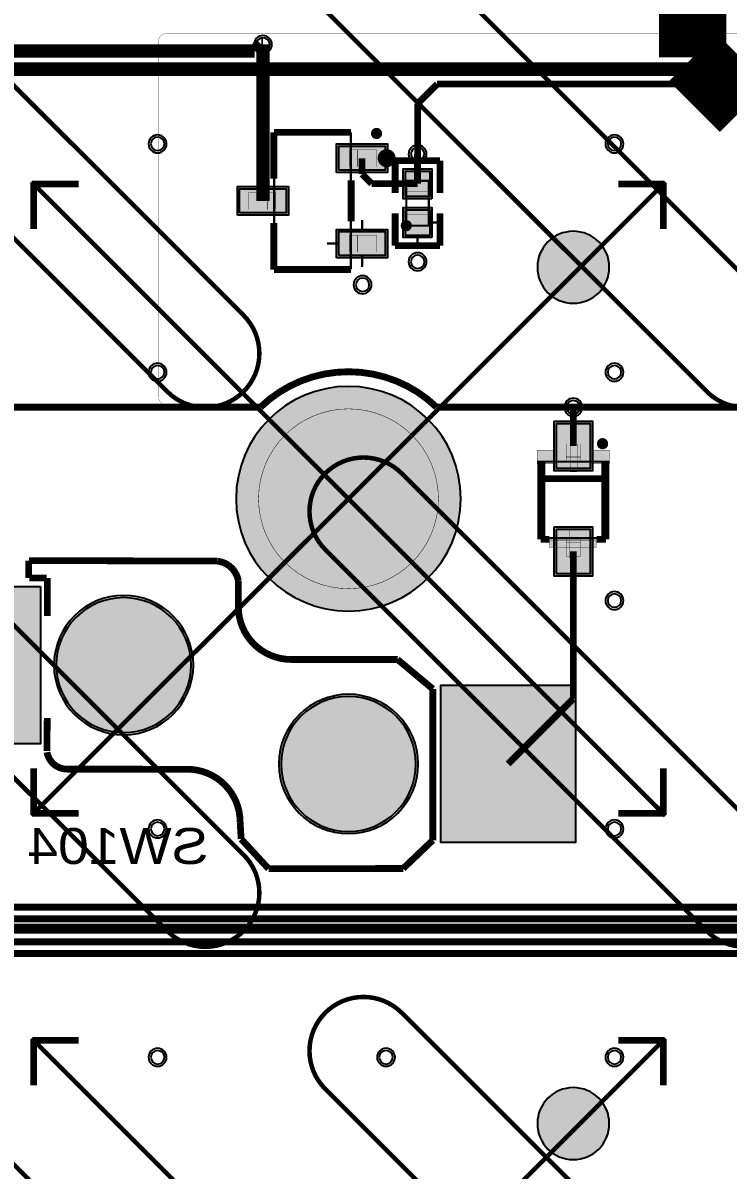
# Model space of a CAD drawing. Header units: millimetres. Extents: x -3 to 238, y -92 to 6.
# Drawn here: x 78.49 to 94.17, y -53.51 to -27.99 of the extents above; entities that cross this region are included whole.
import ezdxf
from ezdxf.enums import TextEntityAlignment as Align

# ---------------------------------------------------------------- set-up
doc = ezdxf.new("R2010")
doc.units = ezdxf.units.MM
doc.header["$MEASUREMENT"] = 0
for name, color, linetype, true_color in [('Bottom-Layer', 7, 'Continuous', 0x0000ff), ('Bottom-Paste-Mask-Layer', 7, 'Continuous', 0x800000), ('Bottom-Silkscreen-Layer', 7, 'Continuous', 0x66cc33), ('Bottom-Solder-Mask-Layer', 7, 'Continuous', 0xaa00ff), ('Component-Marking-Layer', 7, 'Continuous', 0x66ffcc), ('Component-Shape-Layer', 7, 'Continuous', 0x00cccc), ('Document-Layer', 7, 'Continuous', 0xffffff), ('F.Adhes', 7, 'Continuous', 0x9069e9), ('Hole-Layer', 7, 'Continuous', 0x222222), ('Multi-Layer', 7, 'Continuous', 0xc0c0c0), ('Pin-Floating-Layer', 7, 'Continuous', 0xff99ff), ('Pin-Soldering-Layer', 7, 'Continuous', 0xcc9999), ('Top-Layer', 7, 'Continuous', 0xff0000), ('Top-Paste-Mask-Layer', 7, 'Continuous', 0x808080), ('Top-Solder-Mask-Layer', 7, 'Continuous', 0x800080)]:
    doc.layers.add(name, color=color, linetype=linetype, true_color=true_color)
doc.styles.get("Standard").update_dxf_attribs({"font": 'arial.ttf'})

msp = doc.modelspace()

# ---------------------------------------------------------------- hatches: boundary and pattern name
at = {"layer": 'Bottom-Layer'}
for points in [[(85.507, -31.265), (85.507, -30.733), (86.544, -30.733), (86.544, -31.265)], [(87.531, -31.85), (86.991, -31.85), (86.991, -31.284), (87.531, -31.284)], [(83.304, -32.215), (83.304, -31.683), (84.342, -31.683), (84.342, -32.215)], [(87.531, -32.715), (86.991, -32.715), (86.991, -32.15), (87.531, -32.15)], [(85.507, -33.165), (85.507, -32.633), (86.544, -32.633), (86.544, -33.165)], [(89.925, -33.425, 1), (91.525, -33.425, 1)], [(83.225, -38.575, 1), (88.225, -38.575, 1)], [(90.35, -36.902), (91.1, -36.902), (91.1, -37.902), (90.35, -37.902)], [(90.35, -39.248), (91.1, -39.248), (91.1, -40.248), (90.35, -40.248)], [(78.875, -40.525), (78.875, -44.025), (75.875, -44.025), (75.875, -40.525)], [(79.175, -42.275, 1), (82.275, -42.275, 1)], [(90.775, -42.725), (90.775, -46.225), (87.775, -46.225), (87.775, -42.725)], [(84.175, -44.475, 1), (87.275, -44.475, 1)], [(89.925, -52.475, 1), (91.525, -52.475, 1)]]:
    msp.add_hatch(color=256, dxfattribs=at).paths.add_polyline_path(points)
at = {"layer": 'Bottom-Paste-Mask-Layer'}
for points in [[(85.507, -31.265), (85.507, -30.733), (86.544, -30.733), (86.544, -31.265)], [(87.031, -31.865), (87.491, -31.865), (87.531, -31.825), (87.531, -31.324), (87.491, -31.284), (87.031, -31.284), (86.991, -31.324), (86.991, -31.825)], [(87.031, -31.865), (87.491, -31.865), (87.531, -31.825), (87.531, -31.324), (87.491, -31.284), (87.031, -31.284), (86.991, -31.324), (86.991, -31.825)], [(83.304, -32.215), (83.304, -31.683), (84.342, -31.683), (84.342, -32.215)], [(87.031, -32.135), (87.491, -32.135), (87.531, -32.175), (87.531, -32.675), (87.491, -32.715), (87.031, -32.715), (86.991, -32.675), (86.991, -32.175)], [(87.031, -32.135), (87.491, -32.135), (87.531, -32.175), (87.531, -32.675), (87.491, -32.715), (87.031, -32.715), (86.991, -32.675), (86.991, -32.175)], [(85.507, -33.165), (85.507, -32.633), (86.544, -32.633), (86.544, -33.165)], [(89.925, -33.425, 1), (91.525, -33.425, 1)], [(83.225, -38.575, 1), (88.225, -38.575, 1)], [(90.35, -36.902), (91.1, -36.902), (91.1, -37.902), (90.35, -37.902)], [(90.35, -39.248), (91.1, -39.248), (91.1, -40.248), (90.35, -40.248)], [(78.875, -40.525), (78.875, -44.025), (75.875, -44.025), (75.875, -40.525)], [(79.175, -42.275, 1), (82.275, -42.275, 1)], [(90.775, -42.725), (90.775, -46.225), (87.775, -46.225), (87.775, -42.725)], [(84.175, -44.475, 1), (87.275, -44.475, 1)], [(89.925, -52.475, 1), (91.525, -52.475, 1)]]:
    msp.add_hatch(color=256, dxfattribs=at).paths.add_polyline_path(points)
at = {"layer": 'Bottom-Silkscreen-Layer'}
for points in [[(89.923, -37.8), (90.275, -37.8), (90.275, -37.495), (89.923, -37.495)], [(89.923, -37.8), (90.275, -37.8), (90.275, -37.495), (89.923, -37.495)], [(91.528, -37.8), (91.175, -37.8), (91.175, -37.495), (91.528, -37.495)], [(91.528, -37.8), (91.175, -37.8), (91.175, -37.495), (91.528, -37.495)]]:
    msp.add_hatch(color=256, dxfattribs=at).paths.add_polyline_path(points)
at = {"layer": 'Bottom-Solder-Mask-Layer'}
for points in [[(85.456, -31.316), (85.456, -30.682), (86.595, -30.682), (86.595, -31.316)], [(87.582, -31.9), (86.94, -31.9), (86.94, -31.233), (87.582, -31.233)], [(83.253, -32.266), (83.253, -31.632), (84.393, -31.632), (84.393, -32.266)], [(87.582, -32.766), (86.94, -32.766), (86.94, -32.099), (87.582, -32.099)], [(85.456, -33.216), (85.456, -32.582), (86.595, -32.582), (86.595, -33.216)], [(89.925, -33.425, 1), (91.525, -33.425, 1)], [(83.225, -38.575, 1), (88.225, -38.575, 1)], [(90.299, -36.851), (91.151, -36.851), (91.151, -37.953), (90.299, -37.953)], [(90.299, -39.197), (91.151, -39.197), (91.151, -40.299), (90.299, -40.299)], [(78.875, -40.525), (78.875, -44.025), (75.875, -44.025), (75.875, -40.525)], [(79.175, -42.275, 1), (82.275, -42.275, 1)], [(90.775, -42.725), (90.775, -46.225), (87.775, -46.225), (87.775, -42.725)], [(84.175, -44.475, 1), (87.275, -44.475, 1)], [(89.925, -52.475, 1), (91.525, -52.475, 1)]]:
    msp.add_hatch(color=256, dxfattribs=at).paths.add_polyline_path(points)
at = {"layer": 'Component-Marking-Layer'}
for points in [[(86.289, -30.449, 1), (86.409, -30.449, 1)], [(86.289, -30.449, 1), (86.409, -30.449, 1)], [(86.951, -32.5, 1), (87.071, -32.5, 1)], [(86.951, -32.5, 1), (87.071, -32.5, 1)], [(91.315, -37.35, 1), (91.435, -37.35, 1)], [(91.315, -37.35, 1), (91.435, -37.35, 1)]]:
    msp.add_hatch(color=256, dxfattribs=at).paths.add_polyline_path(points)
at = {"layer": 'Document-Layer'}
for points in [[(90.655, -37.35), (90.811, -37.35), (90.811, -37.974), (90.655, -37.974)], [(90.655, -37.35), (90.811, -37.35), (90.811, -37.974), (90.655, -37.974)], [(90.635, -39.89), (90.791, -39.89), (90.791, -39.266), (90.635, -39.266)], [(90.635, -39.89), (90.791, -39.89), (90.791, -39.266), (90.635, -39.266)], [(90.195, -39.658), (91.235, -39.658), (91.235, -39.502), (90.195, -39.502)], [(90.195, -39.658), (91.235, -39.658), (91.235, -39.502), (90.195, -39.502)]]:
    msp.add_hatch(color=256, dxfattribs=at).paths.add_polyline_path(points)
at = {"layer": 'Hole-Layer'}
for points in [[(89.925, -33.425, 1), (91.525, -33.425, 1)], [(83.225, -38.575, 1), (88.225, -38.575, 1)], [(79.225, -42.275, 1), (82.225, -42.275, 1)], [(84.225, -44.475, 1), (87.225, -44.475, 1)], [(89.925, -52.475, 1), (91.525, -52.475, 1)]]:
    msp.add_hatch(color=256, dxfattribs=at).paths.add_polyline_path(points)
at = {"layer": 'Multi-Layer'}
for points in [[(89.925, -33.425, 1), (91.525, -33.425, 1)], [(89.925, -33.425, 1), (91.525, -33.425, 1)], [(89.925, -33.425, 1), (91.525, -33.425, 1)], [(83.225, -38.575, 1), (88.225, -38.575, 1)], [(83.225, -38.575, 1), (88.225, -38.575, 1)], [(83.225, -38.575, 1), (88.225, -38.575, 1)], [(79.175, -42.275, 1), (82.275, -42.275, 1)], [(79.175, -42.275, 1), (82.275, -42.275, 1)], [(79.175, -42.275, 1), (82.275, -42.275, 1)], [(84.175, -44.475, 1), (87.275, -44.475, 1)], [(84.175, -44.475, 1), (87.275, -44.475, 1)], [(84.175, -44.475, 1), (87.275, -44.475, 1)], [(89.925, -52.475, 1), (91.525, -52.475, 1)], [(89.925, -52.475, 1), (91.525, -52.475, 1)], [(89.925, -52.475, 1), (91.525, -52.475, 1)]]:
    msp.add_hatch(color=256, dxfattribs=at).paths.add_polyline_path(points)
at = {"layer": 'Pin-Floating-Layer'}
for points in [[(85.739, -30.811), (85.739, -31.186), (85.934, -31.186), (85.934, -30.811)], [(85.739, -30.811), (85.739, -31.186), (85.934, -31.186), (85.934, -30.811)], [(83.914, -31.761), (83.914, -32.136), (84.109, -32.136), (84.109, -31.761)], [(83.914, -31.761), (83.914, -32.136), (84.109, -32.136), (84.109, -31.761)], [(85.739, -32.711), (85.739, -33.086), (85.934, -33.086), (85.934, -32.711)], [(85.739, -32.711), (85.739, -33.086), (85.934, -33.086), (85.934, -32.711)], [(90.565, -37.76), (90.885, -37.76), (90.885, -37.64), (90.565, -37.64)], [(90.565, -37.76), (90.885, -37.76), (90.885, -37.64), (90.565, -37.64)], [(90.565, -39.56), (90.885, -39.56), (90.885, -39.44), (90.565, -39.44)], [(90.565, -39.56), (90.885, -39.56), (90.885, -39.44), (90.565, -39.44)]]:
    msp.add_hatch(color=256, dxfattribs=at).paths.add_polyline_path(points)
at = {"layer": 'Pin-Soldering-Layer'}
for points in [[(85.924, -30.811), (85.924, -31.186), (86.349, -31.186), (86.349, -30.811)], [(85.924, -30.811), (85.924, -31.186), (86.349, -31.186), (86.349, -30.811)], [(87.011, -31.748), (87.511, -31.748), (87.511, -31.498), (87.011, -31.498)], [(87.011, -31.748), (87.511, -31.748), (87.511, -31.498), (87.011, -31.498)], [(83.499, -31.761), (83.499, -32.136), (83.924, -32.136), (83.924, -31.761)], [(83.499, -31.761), (83.499, -32.136), (83.924, -32.136), (83.924, -31.761)], [(87.511, -32.249), (87.011, -32.249), (87.011, -32.499), (87.511, -32.499)], [(87.511, -32.249), (87.011, -32.249), (87.011, -32.499), (87.511, -32.499)], [(85.924, -32.711), (85.924, -33.086), (86.349, -33.086), (86.349, -32.711)], [(85.924, -32.711), (85.924, -33.086), (86.349, -33.086), (86.349, -32.711)], [(90.565, -37.65), (90.885, -37.65), (90.885, -37.35), (90.565, -37.35)], [(90.565, -37.65), (90.885, -37.65), (90.885, -37.35), (90.565, -37.35)], [(90.565, -39.85), (90.885, -39.85), (90.885, -39.55), (90.565, -39.55)], [(90.565, -39.85), (90.885, -39.85), (90.885, -39.55), (90.565, -39.55)]]:
    msp.add_hatch(color=256, dxfattribs=at).paths.add_polyline_path(points)
at = {"layer": 'Top-Layer'}
for points in [[(89.925, -33.425, 1), (91.525, -33.425, 1)], [(83.225, -38.575, 1), (88.225, -38.575, 1)], [(79.175, -42.275, 1), (82.275, -42.275, 1)], [(84.175, -44.475, 1), (87.275, -44.475, 1)], [(89.925, -52.475, 1), (91.525, -52.475, 1)]]:
    msp.add_hatch(color=256, dxfattribs=at).paths.add_polyline_path(points)
at = {"layer": 'Top-Paste-Mask-Layer'}
for points in [[(89.925, -33.425, 1), (91.525, -33.425, 1)], [(83.225, -38.575, 1), (88.225, -38.575, 1)], [(79.175, -42.275, 1), (82.275, -42.275, 1)], [(84.175, -44.475, 1), (87.275, -44.475, 1)], [(89.925, -52.475, 1), (91.525, -52.475, 1)]]:
    msp.add_hatch(color=256, dxfattribs=at).paths.add_polyline_path(points)
at = {"layer": 'Top-Solder-Mask-Layer'}
for points in [[(89.925, -33.425, 1), (91.525, -33.425, 1)], [(83.225, -38.575, 1), (88.225, -38.575, 1)], [(79.175, -42.275, 1), (82.275, -42.275, 1)], [(84.175, -44.475, 1), (87.275, -44.475, 1)], [(89.925, -52.475, 1), (91.525, -52.475, 1)]]:
    msp.add_hatch(color=256, dxfattribs=at).paths.add_polyline_path(points)

# ---------------------------------------------------------------- linework, layer by layer
at = {"layer": 'Bottom-Layer'}
for points, const_width in [([(93.381, -21.165), (93.381, -28.755)], 1.5), ([(93.381, -28.755), (94.512, -29.886)], 1.5), ([(83.823, -31.949), (83.823, -28.469)], 0.3), ([(94.512, -29.886), (97.155, -29.886)], 1.5), ([(87.261, -30.908), (87.261, -31.567)], 0.152), ([(86.026, -30.999), (86.026, -31.353)], 0.152), ([(86.026, -31.353), (86.24, -31.567)], 0.152), ([(86.24, -31.567), (87.261, -31.567)], 0.152), ([(86.026, -32.635), (86.026, -32.376)], 0.0508), ([(87.529, -32.432), (87.788, -32.432)], 0.0508), ([(85.509, -32.899), (85.25, -32.899)], 0.0508), ([(87.261, -32.713), (87.261, -32.972)], 0.0508), ([(86.026, -33.162), (86.026, -33.421)], 0.0508), ([(90.725, -37.402), (90.725, -36.539)], 0.152), ([(90.725, -39.748), (90.725, -43.025)], 0.152), ([(90.725, -43.025), (89.275, -44.475)], 0.152)]:
    msp.add_lwpolyline(points, dxfattribs=dict(at, const_width=const_width))
at = {"layer": 'Bottom-Layer', "const_width": 0.00508}
msp.add_lwpolyline([(81.492, -36.288), (81.492, -28.418, -0.414), (81.692, -28.218), (146.319, -28.218, -0.414), (146.519, -28.418), (146.519, -36.288, -0.414), (146.319, -36.488), (81.692, -36.488, -0.414)], format="xyb", close=True, dxfattribs=at)
at = {"layer": 'Bottom-Layer'}
for points in [[(85.507, -31.265), (85.507, -30.733), (86.544, -30.733), (86.544, -31.265)], [(87.531, -31.85), (86.991, -31.85), (86.991, -31.284), (87.531, -31.284)], [(83.304, -32.215), (83.304, -31.683), (84.342, -31.683), (84.342, -32.215)], [(87.531, -32.715), (86.991, -32.715), (86.991, -32.15), (87.531, -32.15)], [(85.507, -33.165), (85.507, -32.633), (86.544, -32.633), (86.544, -33.165)], [(90.35, -36.902), (91.1, -36.902), (91.1, -37.902), (90.35, -37.902)], [(90.35, -39.248), (91.1, -39.248), (91.1, -40.248), (90.35, -40.248)], [(78.875, -40.525), (78.875, -44.025), (75.875, -44.025), (75.875, -40.525)], [(90.775, -42.725), (90.775, -46.225), (87.775, -46.225), (87.775, -42.725)]]:
    msp.add_lwpolyline(points, close=True, dxfattribs=at)
for points in [[(89.925, -33.425, 1), (91.525, -33.425, 1)], [(79.175, -42.275, 1), (82.275, -42.275, 1)], [(84.175, -44.475, 1), (87.275, -44.475, 1)], [(89.925, -52.475, 1), (91.525, -52.475, 1)]]:
    msp.add_lwpolyline(points, format="xyb", close=True, dxfattribs=at)
msp.add_lwpolyline([(83.225, -38.575, 1), (88.225, -38.575), (88.225, -38.575, 1), (83.225, -38.575)], format="xyb", dxfattribs=at)
at = {"layer": 'Bottom-Paste-Mask-Layer'}
for points in [[(85.507, -31.265), (85.507, -30.733), (86.544, -30.733), (86.544, -31.265)], [(83.304, -32.215), (83.304, -31.683), (84.342, -31.683), (84.342, -32.215)], [(85.507, -33.165), (85.507, -32.633), (86.544, -32.633), (86.544, -33.165)], [(90.35, -36.902), (91.1, -36.902), (91.1, -37.902), (90.35, -37.902)], [(90.35, -39.248), (91.1, -39.248), (91.1, -40.248), (90.35, -40.248)], [(78.875, -40.525), (78.875, -44.025), (75.875, -44.025), (75.875, -40.525)], [(90.775, -42.725), (90.775, -46.225), (87.775, -46.225), (87.775, -42.725)]]:
    msp.add_lwpolyline(points, close=True, dxfattribs=at)
at = {"layer": 'Bottom-Paste-Mask-Layer', "const_width": 0.00508}
for points in [[(87.031, -31.865), (87.491, -31.865), (87.531, -31.825), (87.531, -31.324), (87.491, -31.284), (87.031, -31.284), (86.991, -31.324), (86.991, -31.825)], [(87.031, -31.865), (87.491, -31.865), (87.531, -31.825), (87.531, -31.324), (87.491, -31.284), (87.031, -31.284), (86.991, -31.324), (86.991, -31.825)], [(87.031, -32.135), (87.491, -32.135), (87.531, -32.175), (87.531, -32.675), (87.491, -32.715), (87.031, -32.715), (86.991, -32.675), (86.991, -32.175)], [(87.031, -32.135), (87.491, -32.135), (87.531, -32.175), (87.531, -32.675), (87.491, -32.715), (87.031, -32.715), (86.991, -32.675), (86.991, -32.175)]]:
    msp.add_lwpolyline(points, close=True, dxfattribs=at)
at = {"layer": 'Bottom-Paste-Mask-Layer'}
for points in [[(89.925, -33.425, 1), (91.525, -33.425, 1)], [(79.175, -42.275, 1), (82.275, -42.275, 1)], [(84.175, -44.475, 1), (87.275, -44.475, 1)], [(89.925, -52.475, 1), (91.525, -52.475, 1)]]:
    msp.add_lwpolyline(points, format="xyb", close=True, dxfattribs=at)
msp.add_lwpolyline([(83.225, -38.575, 1), (88.225, -38.575), (88.225, -38.575, 1), (83.225, -38.575)], format="xyb", dxfattribs=at)
at = {"layer": 'Bottom-Silkscreen-Layer'}
for points, const_width in [([(85.783, -30.423), (84.066, -30.423)], 0.152), ([(84.066, -30.423), (84.066, -31.454)], 0.152), ([(85.783, -30.423), (84.066, -30.423)], 0.152), ([(84.066, -30.423), (84.066, -31.454)], 0.152), ([(86.762, -31.773), (86.762, -31.055)], 0.152), ([(86.762, -31.055), (87.76, -31.055)], 0.152), ([(86.762, -31.773), (86.762, -31.055)], 0.152), ([(86.762, -31.055), (87.76, -31.055)], 0.152), ([(87.76, -31.055), (87.76, -31.773)], 0.152), ([(87.76, -31.055), (87.76, -31.773)], 0.152), ([(85.783, -32.404), (85.783, -31.493)], 0.152), ([(85.783, -32.404), (85.783, -31.493)], 0.152), ([(86.762, -32.226), (86.762, -32.944)], 0.152), ([(86.762, -32.226), (86.762, -32.944)], 0.152), ([(87.76, -32.944), (87.76, -32.226)], 0.152), ([(87.76, -32.944), (87.76, -32.226)], 0.152), ([(84.066, -33.475), (84.066, -32.443)], 0.152), ([(84.066, -33.475), (84.066, -32.443)], 0.152), ([(86.762, -32.944), (87.76, -32.944)], 0.152), ([(86.762, -32.944), (87.76, -32.944)], 0.152), ([(85.783, -33.475), (84.066, -33.475)], 0.152), ([(85.783, -33.475), (84.066, -33.475)], 0.152), ([(89.999, -37.724), (89.999, -39.476)], 0.152), ([(89.999, -37.724), (89.999, -39.476)], 0.152), ([(91.451, -37.724), (91.451, -39.476)], 0.152), ([(91.451, -37.724), (91.451, -39.476)], 0.152), ([(89.999, -38.128), (91.451, -38.128)], 0.152), ([(89.999, -38.128), (91.451, -38.128)], 0.152), ([(89.999, -39.476), (90.195, -39.476)], 0.152), ([(89.999, -39.476), (90.195, -39.476)], 0.152), ([(91.451, -39.476), (91.245, -39.476)], 0.152), ([(91.451, -39.476), (91.245, -39.476)], 0.152), ([(78.61, -40.337), (78.61, -39.954)], 0.15), ([(78.61, -40.337), (78.61, -39.954)], 0.15), ([(82.804, -39.962), (78.617, -39.95)], 0.15), ([(82.804, -39.962), (78.617, -39.95)], 0.15), ([(79.009, -40.337), (78.627, -40.337)], 0.15), ([(79.009, -40.337), (78.627, -40.337)], 0.15), ([(79.025, -40.337), (79.025, -41.181)], 0.15), ([(79.025, -40.337), (79.025, -41.181)], 0.15), ([(83.275, -40.404), (83.275, -40.975)], 0.15), ([(83.275, -40.404), (83.275, -40.975)], 0.15), ([(86.815, -42.15), (84.45, -42.15)], 0.15), ([(86.815, -42.15), (84.45, -42.15)], 0.15), ([(87.6, -42.806), (86.815, -42.15)], 0.15), ([(87.6, -42.806), (86.815, -42.15)], 0.15), ([(87.6, -42.806), (87.6, -46.171)], 0.15), ([(87.6, -42.806), (87.6, -46.171)], 0.15), ([(79.025, -43.455), (79.019, -44.188)], 0.15), ([(79.025, -43.455), (79.019, -44.188)], 0.15), ([(82.14, -44.592), (79.477, -44.59)], 0.15), ([(82.14, -44.592), (79.477, -44.59)], 0.15), ([(83.315, -45.767), (83.338, -46.144)], 0.15), ([(83.315, -45.767), (83.338, -46.144)], 0.15), ([(83.338, -46.144), (83.947, -46.805)], 0.15), ([(83.338, -46.144), (83.947, -46.805)], 0.15), ([(86.941, -46.8), (87.6, -46.171)], 0.15), ([(86.941, -46.8), (87.6, -46.171)], 0.15), ([(86.941, -46.8), (83.947, -46.805)], 0.15), ([(86.941, -46.8), (83.947, -46.805)], 0.15)]:
    msp.add_lwpolyline(points, dxfattribs=dict(at, const_width=const_width))
at = {"layer": 'Bottom-Silkscreen-Layer', "const_width": 0.00508}
for points in [[(89.923, -37.8), (90.275, -37.8), (90.275, -37.495), (89.923, -37.495)], [(89.923, -37.8), (90.275, -37.8), (90.275, -37.495), (89.923, -37.495)], [(91.528, -37.8), (91.175, -37.8), (91.175, -37.495), (91.528, -37.495)], [(91.528, -37.8), (91.175, -37.8), (91.175, -37.495), (91.528, -37.495)]]:
    msp.add_lwpolyline(points, close=True, dxfattribs=at)
at = {"layer": 'Bottom-Silkscreen-Layer', "const_width": 0.15}
for points in [[(82.804, -39.962, -0.338), (83.275, -40.404)], [(82.804, -39.962, -0.338), (83.275, -40.404)], [(84.45, -42.15, -0.414), (83.275, -40.975)], [(84.45, -42.15, -0.414), (83.275, -40.975)], [(79.477, -44.59, -0.369), (79.02, -44.214)], [(79.477, -44.59, -0.369), (79.02, -44.214)], [(82.14, -44.592, -0.414), (83.315, -45.767)], [(82.14, -44.592, -0.414), (83.315, -45.767)]]:
    msp.add_lwpolyline(points, format="xyb", dxfattribs=at)
at = {"layer": 'Bottom-Solder-Mask-Layer'}
for points in [[(85.456, -31.316), (85.456, -30.682), (86.595, -30.682), (86.595, -31.316)], [(87.582, -31.9), (86.94, -31.9), (86.94, -31.233), (87.582, -31.233)], [(83.253, -32.266), (83.253, -31.632), (84.393, -31.632), (84.393, -32.266)], [(87.582, -32.766), (86.94, -32.766), (86.94, -32.099), (87.582, -32.099)], [(85.456, -33.216), (85.456, -32.582), (86.595, -32.582), (86.595, -33.216)], [(90.299, -36.851), (91.151, -36.851), (91.151, -37.953), (90.299, -37.953)], [(90.299, -39.197), (91.151, -39.197), (91.151, -40.299), (90.299, -40.299)], [(78.875, -40.525), (78.875, -44.025), (75.875, -44.025), (75.875, -40.525)], [(90.775, -42.725), (90.775, -46.225), (87.775, -46.225), (87.775, -42.725)]]:
    msp.add_lwpolyline(points, close=True, dxfattribs=at)
for points in [[(89.925, -33.425, 1), (91.525, -33.425, 1)], [(79.175, -42.275, 1), (82.275, -42.275, 1)], [(84.175, -44.475, 1), (87.275, -44.475, 1)], [(89.925, -52.475, 1), (91.525, -52.475, 1)]]:
    msp.add_lwpolyline(points, format="xyb", close=True, dxfattribs=at)
msp.add_lwpolyline([(83.225, -38.575, 1), (88.225, -38.575), (88.225, -38.575, 1), (83.225, -38.575)], format="xyb", dxfattribs=at)
at = {"layer": 'Component-Marking-Layer', "const_width": 0.129}
for points in [[(86.289, -30.449, 1), (86.409, -30.449, 1)], [(86.289, -30.449, 1), (86.409, -30.449, 1)], [(86.951, -32.5, 1), (87.071, -32.5, 1)], [(86.951, -32.5, 1), (87.071, -32.5, 1)]]:
    msp.add_lwpolyline(points, format="xyb", close=True, dxfattribs=at)
msp.add_lwpolyline([(91.315, -37.35, 1), (91.435, -37.35), (91.435, -37.35, 1), (91.315, -37.35)], format="xyb", dxfattribs=at)
msp.add_lwpolyline([(91.315, -37.35, 1), (91.435, -37.35), (91.435, -37.35, 1), (91.315, -37.35)], format="xyb", dxfattribs=at)
at = {"layer": 'Component-Shape-Layer', "const_width": 0.0508}
for points in [[(85.774, -30.449), (84.074, -30.449), (84.074, -33.449), (85.774, -33.449)], [(85.774, -30.449), (84.074, -30.449), (84.074, -33.449), (85.774, -33.449)], [(87.011, -32.5), (87.511, -32.5), (87.511, -31.5), (87.011, -31.5)], [(87.011, -32.5), (87.511, -32.5), (87.511, -31.5), (87.011, -31.5)], [(90.075, -39.45), (91.375, -39.45), (91.375, -37.75), (90.075, -37.75)], [(90.075, -39.45), (91.375, -39.45), (91.375, -37.75), (90.075, -37.75)]]:
    msp.add_lwpolyline(points, close=True, dxfattribs=at)
at = {"layer": 'Document-Layer'}
for points, const_width in [([(83.391, -34.494), (74.906, -26.009, 1), (73.209, -27.706), (81.694, -36.191, 1)], 0.1), ([(86.906, -26.009, 1), (85.209, -27.706), (93.694, -36.191, 1), (95.391, -34.494)], 0.1), ([(86.474, -30.999, 1), (86.674, -30.999, 1)], 0.2), ([(86.474, -30.999, 1), (86.674, -30.999, 1)], 0.2), ([(83.391, -46.494), (74.906, -38.009, 1), (73.209, -39.706), (81.694, -48.191, 1)], 0.1), ([(95.391, -46.494), (86.906, -38.009, 1), (85.209, -39.706), (93.694, -48.191, 1)], 0.1), ([(83.391, -58.494), (74.906, -50.009, 1), (73.209, -51.706), (81.694, -60.191, 1)], 0.1), ([(95.391, -58.494), (86.906, -50.009, 1), (85.209, -51.706), (93.694, -60.191, 1)], 0.1)]:
    msp.add_lwpolyline(points, format="xyb", close=True, dxfattribs=dict(at, const_width=const_width))
for points, const_width in [([(95.25, -29.05), (76.2, -29.05)], 0.15), ([(76.2, -29.05), (95.25, -29.05)], 0.15), ([(95.25, -29.05), (76.2, -29.05)], 0.15), ([(76.2, -29.05), (95.25, -29.05)], 0.15), ([(78.675, -31.524), (92.774, -45.624)], 0.1), ([(78.675, -45.624), (92.774, -31.524)], 0.1), ([(78.725, -31.575), (79.725, -31.575)], 0.15), ([(78.725, -32.575), (78.725, -31.575)], 0.15), ([(78.725, -31.575), (79.725, -31.575)], 0.15), ([(78.725, -32.575), (78.725, -31.575)], 0.15), ([(92.725, -31.575), (91.725, -31.575)], 0.15), ([(92.725, -31.575), (91.725, -31.575)], 0.15), ([(92.725, -31.575), (92.725, -32.575)], 0.15), ([(92.725, -31.575), (92.725, -32.575)], 0.15), ([(78.725, -44.575), (78.725, -45.575)], 0.15), ([(78.725, -44.575), (78.725, -45.575)], 0.15), ([(92.725, -45.575), (92.725, -44.575)], 0.15), ([(92.725, -45.575), (92.725, -44.575)], 0.15), ([(78.725, -45.575), (79.725, -45.575)], 0.15), ([(78.725, -45.575), (79.725, -45.575)], 0.15), ([(91.725, -45.575), (92.725, -45.575)], 0.15), ([(91.725, -45.575), (92.725, -45.575)], 0.15), ([(95.25, -48.1), (76.2, -48.1)], 0.15), ([(76.2, -48.1), (95.25, -48.1)], 0.15), ([(95.25, -48.1), (76.2, -48.1)], 0.15), ([(76.2, -48.1), (95.25, -48.1)], 0.15), ([(78.675, -50.575), (92.774, -64.674)], 0.1), ([(78.675, -64.674), (92.774, -50.575)], 0.1), ([(78.725, -50.625), (79.725, -50.625)], 0.15), ([(78.725, -51.625), (78.725, -50.625)], 0.15), ([(78.725, -50.625), (79.725, -50.625)], 0.15), ([(78.725, -51.625), (78.725, -50.625)], 0.15), ([(92.725, -50.625), (91.725, -50.625)], 0.15), ([(92.725, -50.625), (91.725, -50.625)], 0.15), ([(92.725, -50.625), (92.725, -51.625)], 0.15), ([(92.725, -50.625), (92.725, -51.625)], 0.15)]:
    msp.add_lwpolyline(points, dxfattribs=dict(at, const_width=const_width))
at = {"layer": 'Document-Layer', "const_width": 0.01}
msp.add_lwpolyline([(83.725, -38.575, 1), (87.725, -38.575), (87.725, -38.575, 1), (83.725, -38.575)], format="xyb", dxfattribs=at)
msp.add_lwpolyline([(83.725, -38.575, 1), (87.725, -38.575), (87.725, -38.575, 1), (83.725, -38.575)], format="xyb", dxfattribs=at)
at = {"layer": 'Document-Layer', "const_width": 0.00508}
for points in [[(90.655, -37.35), (90.811, -37.35), (90.811, -37.974), (90.655, -37.974)], [(90.655, -37.35), (90.811, -37.35), (90.811, -37.974), (90.655, -37.974)], [(90.635, -39.89), (90.791, -39.89), (90.791, -39.266), (90.635, -39.266)], [(90.635, -39.89), (90.791, -39.89), (90.791, -39.266), (90.635, -39.266)], [(90.195, -39.658), (91.235, -39.658), (91.235, -39.502), (90.195, -39.502)], [(90.195, -39.658), (91.235, -39.658), (91.235, -39.502), (90.195, -39.502)]]:
    msp.add_lwpolyline(points, close=True, dxfattribs=at)
at = {"layer": 'F.Adhes', "const_width": 0.15}
for points in [[(78.725, -44.575), (78.725, -45.575)], [(78.725, -45.575), (78.725, -44.575)], [(78.725, -44.575), (78.725, -45.575)], [(78.725, -45.575), (78.725, -44.575)], [(92.725, -45.575), (92.725, -44.575)], [(92.725, -45.575), (92.725, -44.575)], [(92.725, -45.575), (92.725, -44.575)], [(92.725, -45.575), (92.725, -44.575)], [(78.725, -45.575), (79.725, -45.575)], [(79.725, -45.575), (78.725, -45.575)], [(78.725, -45.575), (79.725, -45.575)], [(79.725, -45.575), (78.725, -45.575)], [(91.725, -45.575), (92.725, -45.575)], [(91.725, -45.575), (92.725, -45.575)], [(91.725, -45.575), (92.725, -45.575)], [(91.725, -45.575), (92.725, -45.575)]]:
    msp.add_lwpolyline(points, dxfattribs=at)
at = {"layer": 'Hole-Layer'}
for points in [[(83.673, -28.469, 1), (83.973, -28.469, 1)], [(81.33, -30.68, 1), (81.63, -30.68, 1)], [(91.49, -30.68, 1), (91.79, -30.68, 1)], [(87.112, -30.906, 1), (87.412, -30.906, 1)], [(89.925, -33.425, 1), (91.525, -33.425, 1)], [(87.112, -33.303, 1), (87.412, -33.303, 1)], [(85.888, -33.814, 1), (86.188, -33.814, 1)], [(81.33, -35.76, 1), (81.63, -35.76, 1)], [(91.49, -35.76, 1), (91.79, -35.76, 1)], [(90.575, -36.539, 1), (90.875, -36.539, 1)], [(79.225, -42.275, 1), (82.225, -42.275, 1)], [(91.49, -40.84, 1), (91.79, -40.84, 1)], [(84.225, -44.475, 1), (87.225, -44.475, 1)], [(81.33, -45.92, 1), (81.63, -45.92, 1)], [(91.49, -45.92, 1), (91.79, -45.92, 1)], [(81.33, -51, 1), (81.63, -51, 1)], [(86.41, -51, 1), (86.71, -51, 1)], [(91.49, -51, 1), (91.79, -51, 1)], [(89.925, -52.475, 1), (91.525, -52.475, 1)]]:
    msp.add_lwpolyline(points, format="xyb", close=True, dxfattribs=at)
msp.add_lwpolyline([(83.225, -38.575, 1), (88.225, -38.575), (88.225, -38.575, 1), (83.225, -38.575)], format="xyb", dxfattribs=at)
at = {"layer": 'Multi-Layer'}
for points in [[(83.623, -28.469, 1), (84.023, -28.469), (84.023, -28.469, 1), (83.623, -28.469)], [(81.28, -30.68, 1), (81.68, -30.68), (81.68, -30.68, 1), (81.28, -30.68)], [(91.44, -30.68, 1), (91.84, -30.68), (91.84, -30.68, 1), (91.44, -30.68)], [(87.062, -30.906, 1), (87.462, -30.906), (87.462, -30.906, 1), (87.062, -30.906)], [(87.062, -33.303, 1), (87.462, -33.303), (87.462, -33.303, 1), (87.062, -33.303)], [(85.838, -33.814, 1), (86.238, -33.814), (86.238, -33.814, 1), (85.838, -33.814)], [(81.28, -35.76, 1), (81.68, -35.76), (81.68, -35.76, 1), (81.28, -35.76)], [(91.44, -35.76, 1), (91.84, -35.76), (91.84, -35.76, 1), (91.44, -35.76)], [(83.225, -38.575, 1), (88.225, -38.575), (88.225, -38.575, 1), (83.225, -38.575)], [(83.225, -38.575, 1), (88.225, -38.575), (88.225, -38.575, 1), (83.225, -38.575)], [(83.225, -38.575, 1), (88.225, -38.575), (88.225, -38.575, 1), (83.225, -38.575)], [(90.525, -36.539, 1), (90.925, -36.539), (90.925, -36.539, 1), (90.525, -36.539)], [(91.44, -40.84, 1), (91.84, -40.84), (91.84, -40.84, 1), (91.44, -40.84)], [(81.28, -45.92, 1), (81.68, -45.92), (81.68, -45.92, 1), (81.28, -45.92)], [(91.44, -45.92, 1), (91.84, -45.92), (91.84, -45.92, 1), (91.44, -45.92)], [(81.28, -51, 1), (81.68, -51), (81.68, -51, 1), (81.28, -51)], [(86.36, -51, 1), (86.76, -51), (86.76, -51, 1), (86.36, -51)], [(91.44, -51, 1), (91.84, -51), (91.84, -51, 1), (91.44, -51)]]:
    msp.add_lwpolyline(points, format="xyb", dxfattribs=at)
for points in [[(89.925, -33.425, 1), (91.525, -33.425, 1)], [(89.925, -33.425, 1), (91.525, -33.425, 1)], [(89.925, -33.425, 1), (91.525, -33.425, 1)], [(79.175, -42.275, 1), (82.275, -42.275, 1)], [(79.175, -42.275, 1), (82.275, -42.275, 1)], [(79.175, -42.275, 1), (82.275, -42.275, 1)], [(84.175, -44.475, 1), (87.275, -44.475, 1)], [(84.175, -44.475, 1), (87.275, -44.475, 1)], [(84.175, -44.475, 1), (87.275, -44.475, 1)], [(89.925, -52.475, 1), (91.525, -52.475, 1)], [(89.925, -52.475, 1), (91.525, -52.475, 1)], [(89.925, -52.475, 1), (91.525, -52.475, 1)]]:
    msp.add_lwpolyline(points, format="xyb", close=True, dxfattribs=at)
at = {"layer": 'Pin-Floating-Layer', "const_width": 0.00508}
for points in [[(85.739, -30.811), (85.739, -31.186), (85.934, -31.186), (85.934, -30.811)], [(85.739, -30.811), (85.739, -31.186), (85.934, -31.186), (85.934, -30.811)], [(83.914, -31.761), (83.914, -32.136), (84.109, -32.136), (84.109, -31.761)], [(83.914, -31.761), (83.914, -32.136), (84.109, -32.136), (84.109, -31.761)], [(85.739, -32.711), (85.739, -33.086), (85.934, -33.086), (85.934, -32.711)], [(85.739, -32.711), (85.739, -33.086), (85.934, -33.086), (85.934, -32.711)], [(90.565, -37.76), (90.885, -37.76), (90.885, -37.64), (90.565, -37.64)], [(90.565, -37.76), (90.885, -37.76), (90.885, -37.64), (90.565, -37.64)], [(90.565, -39.56), (90.885, -39.56), (90.885, -39.44), (90.565, -39.44)], [(90.565, -39.56), (90.885, -39.56), (90.885, -39.44), (90.565, -39.44)]]:
    msp.add_lwpolyline(points, close=True, dxfattribs=at)
at = {"layer": 'Pin-Soldering-Layer', "const_width": 0.00508}
for points in [[(85.924, -30.811), (85.924, -31.186), (86.349, -31.186), (86.349, -30.811)], [(85.924, -30.811), (85.924, -31.186), (86.349, -31.186), (86.349, -30.811)], [(87.011, -31.748), (87.511, -31.748), (87.511, -31.498), (87.011, -31.498)], [(87.011, -31.748), (87.511, -31.748), (87.511, -31.498), (87.011, -31.498)], [(83.499, -31.761), (83.499, -32.136), (83.924, -32.136), (83.924, -31.761)], [(83.499, -31.761), (83.499, -32.136), (83.924, -32.136), (83.924, -31.761)], [(87.511, -32.249), (87.011, -32.249), (87.011, -32.499), (87.511, -32.499)], [(87.511, -32.249), (87.011, -32.249), (87.011, -32.499), (87.511, -32.499)], [(85.924, -32.711), (85.924, -33.086), (86.349, -33.086), (86.349, -32.711)], [(85.924, -32.711), (85.924, -33.086), (86.349, -33.086), (86.349, -32.711)], [(90.565, -37.65), (90.885, -37.65), (90.885, -37.35), (90.565, -37.35)], [(90.565, -37.65), (90.885, -37.65), (90.885, -37.35), (90.565, -37.35)], [(90.565, -39.85), (90.885, -39.85), (90.885, -39.55), (90.565, -39.55)], [(90.565, -39.85), (90.885, -39.85), (90.885, -39.55), (90.565, -39.55)]]:
    msp.add_lwpolyline(points, close=True, dxfattribs=at)
at = {"layer": 'Top-Layer', "const_width": 0.00508}
msp.add_lwpolyline([(81.492, -36.288), (81.492, -28.418, -0.414), (81.692, -28.218), (146.319, -28.218, -0.414), (146.519, -28.418), (146.519, -36.288, -0.414), (146.319, -36.488), (81.692, -36.488, -0.414)], format="xyb", close=True, dxfattribs=at)
at = {"layer": 'Top-Layer'}
for points, const_width in [([(83.786, -28.469), (83.641, -28.614)], 0.3), ([(83.823, -28.469), (83.786, -28.469)], 0.3), ([(83.641, -28.614), (38.928, -28.614)], 0.3), ([(134.642, -29.019), (38.761, -29.019)], 0.3), ([(87.696, -29.35), (87.262, -29.784)], 0.152), ([(134.505, -29.35), (87.696, -29.35)], 0.152), ([(87.262, -29.784), (87.262, -30.906)], 0.152), ([(71.67, -36.539), (83.765, -36.539)], 0.152), ([(87.685, -36.539), (90.725, -36.539)], 0.152), ([(90.725, -36.539), (102.815, -36.539)], 0.152), ([(111.501, -47.662), (1.53, -47.662)], 0.152), ([(20.454, -47.919), (111.731, -47.919)], 0.152), ([(110.81, -48.176), (39.539, -48.176)], 0.152), ([(110.773, -48.433), (58.554, -48.433)], 0.152), ([(110.754, -48.69), (77.606, -48.69)], 0.152)]:
    msp.add_lwpolyline(points, dxfattribs=dict(at, const_width=const_width))
for points in [[(89.925, -33.425, 1), (91.525, -33.425, 1)], [(79.175, -42.275, 1), (82.275, -42.275, 1)], [(84.175, -44.475, 1), (87.275, -44.475, 1)], [(89.925, -52.475, 1), (91.525, -52.475, 1)]]:
    msp.add_lwpolyline(points, format="xyb", close=True, dxfattribs=at)
at = {"layer": 'Top-Layer', "const_width": 0.152}
msp.add_lwpolyline([(87.685, -36.539, 0.403), (83.765, -36.539)], format="xyb", dxfattribs=at)
at = {"layer": 'Top-Layer'}
msp.add_lwpolyline([(83.225, -38.575, 1), (88.225, -38.575), (88.225, -38.575, 1), (83.225, -38.575)], format="xyb", dxfattribs=at)
at = {"layer": 'Top-Paste-Mask-Layer'}
for points in [[(89.925, -33.425, 1), (91.525, -33.425, 1)], [(79.175, -42.275, 1), (82.275, -42.275, 1)], [(84.175, -44.475, 1), (87.275, -44.475, 1)], [(89.925, -52.475, 1), (91.525, -52.475, 1)]]:
    msp.add_lwpolyline(points, format="xyb", close=True, dxfattribs=at)
msp.add_lwpolyline([(83.225, -38.575, 1), (88.225, -38.575), (88.225, -38.575, 1), (83.225, -38.575)], format="xyb", dxfattribs=at)
at = {"layer": 'Top-Solder-Mask-Layer'}
for points in [[(89.925, -33.425, 1), (91.525, -33.425, 1)], [(79.175, -42.275, 1), (82.275, -42.275, 1)], [(84.175, -44.475, 1), (87.275, -44.475, 1)], [(89.925, -52.475, 1), (91.525, -52.475, 1)]]:
    msp.add_lwpolyline(points, format="xyb", close=True, dxfattribs=at)
msp.add_lwpolyline([(83.225, -38.575, 1), (88.225, -38.575), (88.225, -38.575, 1), (83.225, -38.575)], format="xyb", dxfattribs=at)

# ---------------------------------------------------------------- texts
at = {"layer": 'Bottom-Silkscreen-Layer', "text_generation_flag": 2, "width": 1.1}
msp.add_text('SW104', height=0.8001, dxfattribs=at).set_placement((80.597, -46.3), align=Align.MIDDLE_CENTER)

doc.saveas('drawing.dxf')
